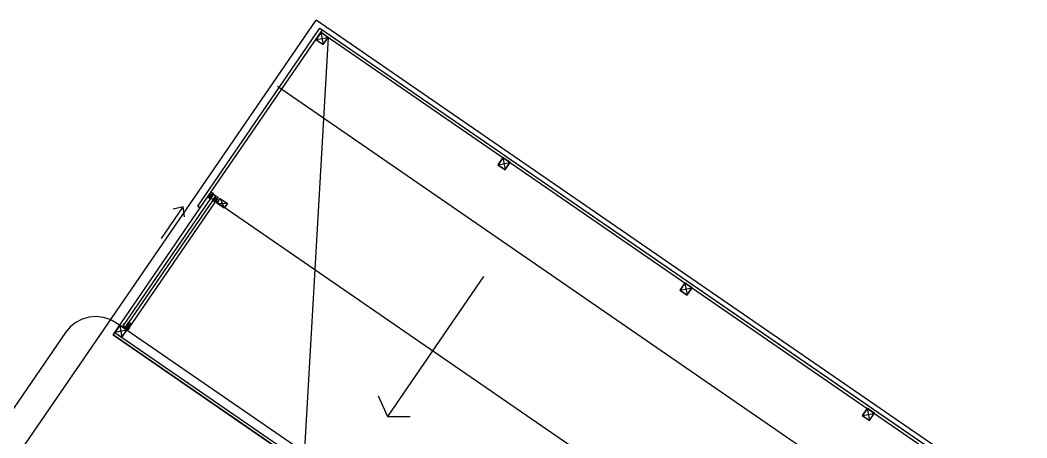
# Model space of a CAD drawing. Header units: metres. Extents: x 2 to 323, y -2 to 254.
# Drawn here: x 88.87 to 102.54, y 191.89 to 197.56 of the extents above; entities that cross this region are included whole.
import ezdxf

# ---------------------------------------------------------------- set-up
doc = ezdxf.new("R2010")
doc.units = ezdxf.units.M
for name, color, linetype in [('0-CARPINTERIA', 7, 'Continuous'), ('0-PROYECCIONES', 7, 'Continuous'), ('0-VISTA-005', 7, 'Continuous'), ('0-VISTA-010', 7, 'Continuous'), ('0-VISTA-015', 7, 'Continuous')]:
    doc.layers.add(name, color=color, linetype=linetype)

msp = doc.modelspace()

# ---------------------------------------------------------------- linework, layer by layer
msp.add_lwpolyline([(90.081, 187.875), (92.626, 191.576), (90.133, 193.29), (91.317, 195.013), (91.284, 195.036), (92.944, 197.45), (114.105, 182.904), (129.398, 176.048), (129.431, 176.025), (122.372, 165.757), (107.621, 175.897), (107.584, 175.843), (94.976, 184.51), (90.081, 187.875)], close=True)
msp.add_lwpolyline([(90.081, 187.875), (92.626, 191.576), (90.133, 193.29), (91.317, 195.013), (91.284, 195.036), (92.944, 197.45), (114.105, 182.904), (129.398, 176.048), (129.431, 176.025), (122.372, 165.757), (107.621, 175.897), (107.584, 175.843), (94.976, 184.51), (90.081, 187.875)], close=True)
at = {"layer": '0-CARPINTERIA'}
for points in [[(91.562, 195.155), (91.516, 195.089), (91.484, 195.112), (91.529, 195.178), (91.562, 195.155)], [(91.562, 195.155), (91.516, 195.089), (91.484, 195.112), (91.529, 195.178), (91.562, 195.155)], [(91.562, 195.155), (91.516, 195.089), (91.484, 195.112), (91.529, 195.178), (91.562, 195.155)], [(91.543, 195.075), (91.589, 195.141), (91.688, 195.073), (91.642, 195.007), (91.543, 195.075)], [(91.543, 195.075), (91.589, 195.141), (91.688, 195.073), (91.642, 195.007), (91.543, 195.075)], [(91.543, 195.075), (91.589, 195.141), (91.688, 195.073), (91.642, 195.007), (91.543, 195.075)], [(91.547, 195.076), (91.589, 195.138), (91.684, 195.073), (91.642, 195.011), (91.547, 195.076)], [(91.547, 195.076), (91.589, 195.138), (91.684, 195.073), (91.642, 195.011), (91.547, 195.076)], [(91.547, 195.076), (91.589, 195.138), (91.684, 195.073), (91.642, 195.011), (91.547, 195.076)], [(90.272, 193.408), (90.263, 193.395), (90.326, 193.352), (90.335, 193.365), (90.272, 193.408)], [(90.272, 193.408), (90.263, 193.395), (90.326, 193.352), (90.335, 193.365), (90.272, 193.408)], [(90.272, 193.408), (90.263, 193.395), (90.326, 193.352), (90.335, 193.365), (90.272, 193.408)], [(90.382, 193.439), (90.337, 193.373), (90.304, 193.396), (90.349, 193.462), (90.382, 193.439)], [(90.382, 193.439), (90.337, 193.373), (90.304, 193.396), (90.349, 193.462), (90.382, 193.439)], [(90.382, 193.439), (90.337, 193.373), (90.304, 193.396), (90.349, 193.462), (90.382, 193.439)]]:
    msp.add_lwpolyline(points, close=True, dxfattribs=at)
msp.add_lwpolyline([(90.286, 193.442), (90.268, 193.415), (90.342, 193.364), (90.36, 193.391)], dxfattribs=at)
msp.add_lwpolyline([(90.286, 193.442), (90.268, 193.415), (90.342, 193.364), (90.36, 193.391)], dxfattribs=at)
msp.add_lwpolyline([(90.286, 193.442), (90.268, 193.415), (90.342, 193.364), (90.36, 193.391)], dxfattribs=at)
at = {"layer": '0-PROYECCIONES'}
for p, q in [((87.428, 189.611), (92.892, 197.559)), ((87.428, 189.611), (92.892, 197.559)), ((114.134, 182.956), (92.892, 197.559)), ((114.134, 182.956), (92.892, 197.559)), ((114.134, 182.956), (92.892, 197.559)), ((114.134, 182.956), (92.892, 197.559)), ((114.134, 182.956), (92.892, 197.559)), ((114.134, 182.956), (92.892, 197.559)), ((103.867, 188.752), (92.368, 196.657)), ((103.867, 188.752), (92.368, 196.657)), ((103.136, 187.119), (91.42, 195.173)), ((103.136, 187.119), (91.42, 195.173))]:
    msp.add_line(p, q, dxfattribs=at)
at = {"layer": '0-VISTA-005'}
for p, q in [((93.053, 197.326), (92.725, 191.557)), ((92.89, 197.296), (93.05, 197.326)), ((92.89, 197.296), (93.05, 197.326)), ((92.89, 197.296), (93.05, 197.326)), ((92.955, 197.391), (92.985, 197.231)), ((92.955, 197.391), (92.985, 197.231)), ((92.955, 197.391), (92.985, 197.231)), ((95.427, 195.691), (95.457, 195.532)), ((95.427, 195.691), (95.457, 195.532)), ((95.427, 195.691), (95.457, 195.532)), ((95.362, 195.597), (95.522, 195.626)), ((95.362, 195.597), (95.522, 195.626)), ((95.362, 195.597), (95.522, 195.626)), ((91.562, 195.155), (90.337, 193.373)), ((91.562, 195.155), (90.337, 193.373)), ((91.562, 195.155), (90.337, 193.373)), ((95.166, 194.082), (93.86, 192.181)), ((97.834, 193.897), (97.994, 193.927)), ((97.834, 193.897), (97.994, 193.927)), ((97.834, 193.897), (97.994, 193.927)), ((97.899, 193.992), (97.929, 193.832)), ((97.899, 193.992), (97.929, 193.832)), ((97.899, 193.992), (97.929, 193.832)), ((90.319, 193.353), (90.159, 193.324)), ((90.319, 193.353), (90.159, 193.324)), ((90.319, 193.353), (90.159, 193.324)), ((94.896, 190.21), (90.182, 193.45)), ((94.896, 190.21), (90.182, 193.45)), ((94.896, 190.21), (90.182, 193.45)), ((90.224, 193.419), (90.254, 193.259)), ((90.224, 193.419), (90.254, 193.259)), ((90.224, 193.419), (90.254, 193.259)), ((89.487, 193.322), (87.334, 190.189)), ((89.487, 193.322), (87.334, 190.189)), ((89.487, 193.322), (87.334, 190.189)), ((100.375, 192.29), (100.405, 192.13)), ((100.375, 192.29), (100.405, 192.13)), ((100.375, 192.29), (100.405, 192.13)), ((100.31, 192.195), (100.47, 192.225)), ((100.31, 192.195), (100.47, 192.225)), ((100.31, 192.195), (100.47, 192.225))]:
    msp.add_line(p, q, dxfattribs=at)
for points in [[(91.559, 195.154), (91.516, 195.092), (91.487, 195.112), (91.529, 195.175), (91.559, 195.154)], [(91.559, 195.154), (91.516, 195.092), (91.487, 195.112), (91.529, 195.175), (91.559, 195.154)], [(91.559, 195.154), (91.516, 195.092), (91.487, 195.112), (91.529, 195.175), (91.559, 195.154)], [(90.379, 193.438), (90.336, 193.376), (90.307, 193.396), (90.35, 193.459), (90.379, 193.438)], [(90.379, 193.438), (90.336, 193.376), (90.307, 193.396), (90.35, 193.459), (90.379, 193.438)], [(90.379, 193.438), (90.336, 193.376), (90.307, 193.396), (90.35, 193.459), (90.379, 193.438)]]:
    msp.add_lwpolyline(points, close=True, dxfattribs=at)
for points in [[(90.182, 193.45), (90.096, 193.498), (90.003, 193.527), (89.906, 193.538), (89.808, 193.53), (89.713, 193.503), (89.627, 193.458), (89.551, 193.397), (89.487, 193.322)], [(90.182, 193.45), (90.096, 193.498), (90.003, 193.527), (89.906, 193.538), (89.808, 193.53), (89.713, 193.503), (89.627, 193.458), (89.551, 193.397), (89.487, 193.322)], [(90.182, 193.45), (90.096, 193.498), (90.003, 193.527), (89.906, 193.538), (89.808, 193.53), (89.713, 193.503), (89.627, 193.458), (89.551, 193.397), (89.487, 193.322)], [(93.736, 192.465), (93.86, 192.181), (94.17, 192.183)]]:
    msp.add_lwpolyline(points, dxfattribs=at)
at = {"layer": '0-VISTA-010'}
for p, q in [((91.284, 195.036), (92.944, 197.45)), ((91.284, 195.036), (92.944, 197.45)), ((91.284, 195.036), (92.944, 197.45)), ((92.944, 197.45), (114.105, 182.904)), ((92.944, 197.45), (114.105, 182.904)), ((92.944, 197.45), (114.105, 182.904)), ((91.317, 195.013), (92.977, 197.427)), ((91.317, 195.013), (92.977, 197.427)), ((91.317, 195.013), (92.977, 197.427)), ((92.954, 197.394), (114.085, 182.869)), ((92.954, 197.394), (114.085, 182.869)), ((92.954, 197.394), (114.085, 182.869)), ((90.79, 194.599), (91.084, 195.026)), ((91.284, 195.036), (91.317, 195.013)), ((91.284, 195.036), (91.317, 195.013)), ((91.284, 195.036), (91.317, 195.013)), ((90.156, 193.323), (90.133, 193.29)), ((90.156, 193.323), (90.133, 193.29)), ((90.156, 193.323), (90.133, 193.29)), ((90.133, 193.29), (92.626, 191.576)), ((90.133, 193.29), (92.626, 191.576)), ((90.133, 193.29), (92.626, 191.576)), ((90.156, 193.323), (92.649, 191.609)), ((90.156, 193.323), (92.649, 191.609)), ((90.156, 193.323), (92.649, 191.609))]:
    msp.add_line(p, q, dxfattribs=at)
for points in [[(92.886, 197.296), (92.985, 197.228), (93.053, 197.326), (92.954, 197.394), (92.886, 197.296)], [(92.886, 197.296), (92.985, 197.228), (93.053, 197.326), (92.954, 197.394), (92.886, 197.296)], [(92.886, 197.296), (92.985, 197.228), (93.053, 197.326), (92.954, 197.394), (92.886, 197.296)], [(92.89, 197.296), (92.985, 197.231), (93.05, 197.326), (92.955, 197.391), (92.89, 197.296)], [(92.89, 197.296), (92.985, 197.231), (93.05, 197.326), (92.955, 197.391), (92.89, 197.296)], [(92.89, 197.296), (92.985, 197.231), (93.05, 197.326), (92.955, 197.391), (92.89, 197.296)], [(95.359, 195.596), (95.457, 195.528), (95.525, 195.627), (95.427, 195.695), (95.359, 195.596)], [(95.359, 195.596), (95.457, 195.528), (95.525, 195.627), (95.427, 195.695), (95.359, 195.596)], [(95.359, 195.596), (95.457, 195.528), (95.525, 195.627), (95.427, 195.695), (95.359, 195.596)], [(95.362, 195.597), (95.457, 195.532), (95.522, 195.626), (95.427, 195.691), (95.362, 195.597)], [(95.362, 195.597), (95.457, 195.532), (95.522, 195.626), (95.427, 195.691), (95.362, 195.597)], [(95.362, 195.597), (95.457, 195.532), (95.522, 195.626), (95.427, 195.691), (95.362, 195.597)], [(91.419, 195.161), (91.452, 195.138), (91.497, 195.204), (91.464, 195.227), (91.419, 195.161)], [(91.419, 195.161), (91.452, 195.138), (91.497, 195.204), (91.464, 195.227), (91.419, 195.161)], [(91.419, 195.161), (91.452, 195.138), (91.497, 195.204), (91.464, 195.227), (91.419, 195.161)], [(91.422, 195.161), (91.451, 195.141), (91.494, 195.204), (91.465, 195.224), (91.422, 195.161)], [(91.422, 195.161), (91.451, 195.141), (91.494, 195.204), (91.465, 195.224), (91.422, 195.161)], [(91.422, 195.161), (91.451, 195.141), (91.494, 195.204), (91.465, 195.224), (91.422, 195.161)], [(97.831, 193.897), (97.93, 193.829), (97.998, 193.928), (97.899, 193.996), (97.831, 193.897)], [(97.831, 193.897), (97.93, 193.829), (97.998, 193.928), (97.899, 193.996), (97.831, 193.897)], [(97.831, 193.897), (97.93, 193.829), (97.998, 193.928), (97.899, 193.996), (97.831, 193.897)], [(97.834, 193.897), (97.929, 193.832), (97.994, 193.927), (97.899, 193.992), (97.834, 193.897)], [(97.834, 193.897), (97.929, 193.832), (97.994, 193.927), (97.899, 193.992), (97.834, 193.897)], [(97.834, 193.897), (97.929, 193.832), (97.994, 193.927), (97.899, 193.992), (97.834, 193.897)], [(90.224, 193.422), (90.156, 193.323), (90.255, 193.255), (90.322, 193.354), (90.224, 193.422)], [(90.224, 193.422), (90.156, 193.323), (90.255, 193.255), (90.322, 193.354), (90.224, 193.422)], [(90.224, 193.422), (90.156, 193.323), (90.255, 193.255), (90.322, 193.354), (90.224, 193.422)], [(90.224, 193.419), (90.159, 193.324), (90.254, 193.259), (90.319, 193.353), (90.224, 193.419)], [(90.224, 193.419), (90.159, 193.324), (90.254, 193.259), (90.319, 193.353), (90.224, 193.419)], [(90.224, 193.419), (90.159, 193.324), (90.254, 193.259), (90.319, 193.353), (90.224, 193.419)], [(100.307, 192.195), (100.405, 192.127), (100.473, 192.226), (100.375, 192.294), (100.307, 192.195)], [(100.307, 192.195), (100.405, 192.127), (100.473, 192.226), (100.375, 192.294), (100.307, 192.195)], [(100.307, 192.195), (100.405, 192.127), (100.473, 192.226), (100.375, 192.294), (100.307, 192.195)], [(100.31, 192.195), (100.405, 192.13), (100.47, 192.225), (100.375, 192.29), (100.31, 192.195)], [(100.31, 192.195), (100.405, 192.13), (100.47, 192.225), (100.375, 192.29), (100.31, 192.195)], [(100.31, 192.195), (100.405, 192.13), (100.47, 192.225), (100.375, 192.29), (100.31, 192.195)]]:
    msp.add_lwpolyline(points, close=True, dxfattribs=at)
msp.add_lwpolyline([(91.104, 194.891), (91.084, 195.026), (90.949, 194.997)], dxfattribs=at)
at = {"layer": '0-VISTA-015'}
for p, q in [((91.496, 195.2), (90.271, 193.418)), ((91.496, 195.2), (90.271, 193.418)), ((91.496, 195.2), (90.271, 193.418)), ((91.529, 195.178), (90.349, 193.462)), ((91.529, 195.178), (90.349, 193.462)), ((91.529, 195.178), (90.349, 193.462)), ((91.494, 195.203), (91.422, 195.161)), ((91.494, 195.203), (91.422, 195.161)), ((91.494, 195.203), (91.422, 195.161)), ((91.451, 195.141), (91.465, 195.223)), ((91.451, 195.141), (91.465, 195.223)), ((91.451, 195.141), (91.465, 195.223)), ((91.559, 195.154), (91.487, 195.112)), ((91.559, 195.154), (91.487, 195.112)), ((91.559, 195.154), (91.487, 195.112)), ((91.496, 195.2), (91.529, 195.178)), ((91.496, 195.2), (91.529, 195.178)), ((91.496, 195.2), (91.529, 195.178)), ((91.516, 195.092), (91.529, 195.175)), ((91.516, 195.092), (91.529, 195.175)), ((91.516, 195.092), (91.529, 195.175)), ((91.589, 195.138), (91.642, 195.011)), ((91.589, 195.138), (91.642, 195.011)), ((91.589, 195.138), (91.642, 195.011)), ((91.547, 195.076), (91.684, 195.073)), ((91.547, 195.076), (91.684, 195.073)), ((91.547, 195.076), (91.684, 195.073)), ((90.379, 193.438), (90.307, 193.396)), ((90.379, 193.438), (90.307, 193.396)), ((90.379, 193.438), (90.307, 193.396)), ((90.336, 193.376), (90.35, 193.459)), ((90.336, 193.376), (90.35, 193.459)), ((90.336, 193.376), (90.35, 193.459))]:
    msp.add_line(p, q, dxfattribs=at)

doc.saveas('drawing.dxf')
